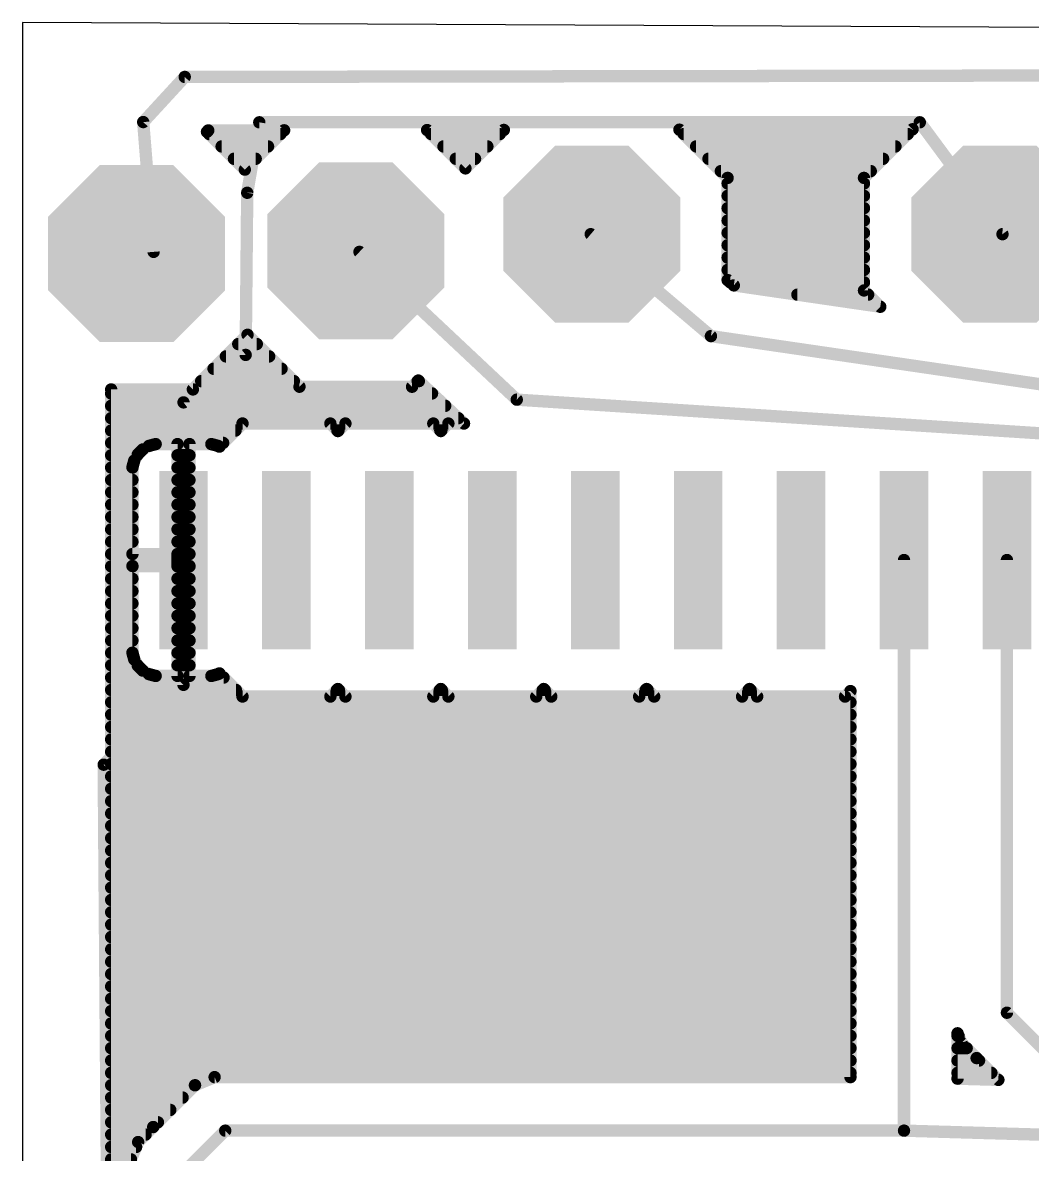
# Model space of a CAD drawing. Extents: x -10.4 to 51.9, y -1.7 to 39.2.
# Drawn here: x 0 to 12.46, y 25.21 to 39.17 of the extents above; entities that cross this region are included whole.
import ezdxf

# ---------------------------------------------------------------- set-up
doc = ezdxf.new("R2010")
doc.units = 0
for name, color, linetype in [('1', 14, 'CONTINUOUS'), ('17', 94, 'CONTINUOUS'), ('18', 94, 'CONTINUOUS'), ('20', 178, 'CONTINUOUS')]:
    doc.layers.add(name, color=color, linetype=linetype)

# ---------------------------------------------------------------- blocks, each defined once
blk = doc.blocks.new('OCTAGONP')
at = {"const_width": 0.5}
blk.add_lwpolyline([(-0.25, -0.1036), (-0.25, 0.1036), (-0.1036, 0.25), (0.1036, 0.25), (0.25, 0.1036), (0.25, -0.1036), (0.1036, -0.25), (-0.1036, -0.25), (-0.25, -0.1036), (-0.25, 0.1036)], dxfattribs=at)
blk = doc.blocks.new('RECT')
blk.add_solid([(-0.5, -0.5), (0.5, -0.5), (-0.5, 0.5), (0.5, 0.5)])
blk = doc.blocks.new('OCTAGONV')
at = {"const_width": 0.5}
blk.add_lwpolyline([(-0.25, -0.1036), (-0.25, 0.1036), (-0.1036, 0.25), (0.1036, 0.25), (0.25, 0.1036), (0.25, -0.1036), (0.1036, -0.25), (-0.1036, -0.25), (-0.25, -0.1036), (-0.25, 0.1036)], dxfattribs=at)

msp = doc.modelspace()

# ---------------------------------------------------------------- linework, layer by layer
at = {"layer": '1', "const_width": 0.1524}
for points in [[(2, 38.5), (1.4878, 37.9432)], [(28.4241, 38.543), (2, 38.5)], [(1.4878, 37.9432), (1.6163, 36.3418)], [(2.92, 37.9403), (2.7712, 37.0707)], [(11.07, 37.9403), (2.92, 37.9403)], [(12.09, 36.56), (11.07, 37.9403)], [(2.2748, 37.8232), (2.2903, 37.8401)], [(2.7417, 37.3563), (2.2748, 37.8232)], [(2.2903, 37.8401), (3.2269, 37.8416)], [(2.3028, 37.7952), (3.1805, 37.7952)], [(3.2269, 37.8416), (2.7417, 37.3563)], [(4.9909, 37.8445), (5.9376, 37.846)], [(5.4635, 37.3719), (4.9909, 37.8445)], [(5.0402, 37.7952), (5.8868, 37.7952)], [(5.9376, 37.846), (5.4635, 37.3719)], [(8.1036, 37.8495), (10.9809, 37.8542)], [(8.6988, 37.2544), (8.1036, 37.8495)], [(8.1579, 37.7952), (10.9219, 37.7952)], [(10.9809, 37.8542), (10.3811, 37.2544)], [(2.4552, 37.6428), (3.0281, 37.6428)], [(5.1926, 37.6428), (5.7344, 37.6428)], [(8.3103, 37.6428), (10.7695, 37.6428)], [(2.6076, 37.4904), (2.8757, 37.4904)], [(5.345, 37.4904), (5.582, 37.4904)], [(8.4627, 37.4904), (10.6171, 37.4904)], [(8.6151, 37.338), (10.4647, 37.338)], [(8.6988, 35.9935), (8.6988, 37.2544)], [(10.3811, 37.2544), (10.3811, 35.8656)], [(2.7712, 37.0707), (2.7521, 35.0707)], [(8.6988, 37.1856), (10.3811, 37.1856)], [(8.6988, 37.0332), (10.3811, 37.0332)], [(8.6988, 36.8808), (10.3811, 36.8808)], [(8.6988, 36.7284), (10.3811, 36.7284)], [(7.01, 36.56), (8.4925, 35.3025)], [(8.6988, 36.576), (10.3811, 36.576)], [(12.09, 36.56), (13.5075, 36.5482)], [(8.6988, 36.4236), (10.3811, 36.4236)], [(4.1563, 36.3418), (6.0969, 34.5187)], [(8.6988, 36.2712), (10.3811, 36.2712)], [(8.6988, 36.1188), (10.3811, 36.1188)], [(8.7753, 35.9286), (8.6988, 35.9935)], [(8.7307, 35.9664), (10.3811, 35.9664)], [(10.5821, 35.6646), (8.7753, 35.9286)], [(9.5595, 35.814), (10.4327, 35.814)], [(10.3811, 35.8656), (10.5821, 35.6646)], [(2.1006, 34.6446), (2.7749, 35.3189)], [(2.7749, 35.3189), (3.416, 34.6778)], [(8.4925, 35.3025), (14.5871, 34.4119)], [(2.6604, 35.2044), (2.8894, 35.2044)], [(2.7521, 35.0707), (1.985, 34.485)], [(2.508, 35.052), (3.0418, 35.052)], [(2.3556, 34.8996), (3.1942, 34.8996)], [(2.2032, 34.7472), (3.3466, 34.7472)], [(4.8047, 34.6778), (4.8814, 34.7545)], [(4.8741, 34.7472), (4.8891, 34.7472)], [(4.8814, 34.7545), (5.4459, 34.2242)], [(1.0922, 22.0449), (1.0922, 34.6446)], [(1.0922, 34.6446), (2.1006, 34.6446)], [(1.0922, 34.5948), (5.0514, 34.5948)], [(3.416, 34.6778), (4.8047, 34.6778)], [(1.0922, 34.4424), (5.2136, 34.4424)], [(1.985, 34.485), (1.985, 32.54)], [(6.0969, 34.5187), (14.0544, 34.0068)], [(1.0922, 34.29), (5.3758, 34.29)], [(1.0922, 34.1376), (2.6264, 34.1376)], [(2.713, 34.2242), (2.4277, 33.9389)], [(3.797, 34.2242), (2.713, 34.2242)], [(3.89, 34.1312), (3.797, 34.2242)], [(3.8836, 34.1376), (3.8964, 34.1376)], [(3.983, 34.2242), (3.89, 34.1312)], [(5.067, 34.2242), (3.983, 34.2242)], [(5.16, 34.1312), (5.067, 34.2242)], [(5.1536, 34.1376), (5.1664, 34.1376)], [(5.253, 34.2242), (5.16, 34.1312)], [(5.4459, 34.2242), (5.253, 34.2242)], [(1.0922, 33.9852), (2.474, 33.9852)], [(1.4823, 33.9042), (1.4208, 33.8427)], [(1.5575, 33.9477), (1.4823, 33.9042)], [(1.6415, 33.9702), (1.5575, 33.9477)], [(1.9112, 33.9702), (1.6415, 33.9702)], [(1.9112, 32.6138), (1.9112, 33.9702)], [(2.3285, 33.9702), (2.0588, 33.9702)], [(2.0588, 33.9702), (2.0588, 32.6138)], [(2.4125, 33.9477), (2.3285, 33.9702)], [(2.4277, 33.9389), (2.4125, 33.9477)], [(1.0922, 33.8328), (1.415, 33.8328)], [(1.3773, 33.7675), (1.3548, 33.6835)], [(1.4208, 33.8427), (1.3773, 33.7675)], [(1.9112, 33.8328), (2.0588, 33.8328)], [(1.0922, 33.6804), (1.3548, 33.6804)], [(1.3548, 33.6835), (1.3548, 32.6138)], [(1.9112, 33.6804), (2.0588, 33.6804)], [(1.0922, 33.528), (1.3548, 33.528)], [(1.9112, 33.528), (2.0588, 33.528)], [(1.0922, 33.3756), (1.3548, 33.3756)], [(1.9112, 33.3756), (2.0588, 33.3756)], [(1.0922, 33.2232), (1.3548, 33.2232)], [(1.9112, 33.2232), (2.0588, 33.2232)], [(1.0922, 33.0708), (1.3548, 33.0708)], [(1.9112, 33.0708), (2.0588, 33.0708)], [(1.0922, 32.9184), (1.3548, 32.9184)], [(1.9112, 32.9184), (2.0588, 32.9184)], [(1.0922, 32.766), (1.3548, 32.766)], [(1.9112, 32.766), (2.0588, 32.766)], [(1.0922, 32.6136), (1.9112, 32.6136)], [(1.3548, 32.6138), (1.9112, 32.6138)], [(2.0588, 32.6138), (1.9112, 32.6138)], [(1.9112, 32.6138), (1.9112, 32.4662)], [(1.0922, 32.4612), (1.3548, 32.4612)], [(1.9112, 32.4662), (1.3548, 32.4662)], [(1.3548, 32.4662), (1.3548, 31.3965)], [(1.9112, 31.1098), (1.9112, 32.4662)], [(1.9112, 32.4662), (2.0588, 32.4662)], [(1.9112, 32.4612), (2.0588, 32.4612)], [(1.985, 32.54), (1.985, 31)], [(2.0588, 32.4662), (2.0588, 31.1098)], [(10.875, 25.5), (10.875, 32.54)], [(12.145, 26.955), (12.145, 32.54)], [(1.0922, 32.3088), (1.3548, 32.3088)], [(1.9112, 32.3088), (2.0588, 32.3088)], [(1.0922, 32.1564), (1.3548, 32.1564)], [(1.9112, 32.1564), (2.0588, 32.1564)], [(1.0922, 32.004), (1.3548, 32.004)], [(1.9112, 32.004), (2.0588, 32.004)], [(1.0922, 31.8516), (1.3548, 31.8516)], [(1.9112, 31.8516), (2.0588, 31.8516)], [(1.0922, 31.6992), (1.3548, 31.6992)], [(1.9112, 31.6992), (2.0588, 31.6992)], [(1.0922, 31.5468), (1.3548, 31.5468)], [(1.9112, 31.5468), (2.0588, 31.5468)], [(1.0922, 31.3944), (1.3554, 31.3944)], [(1.3548, 31.3965), (1.3773, 31.3125)], [(1.9112, 31.3944), (2.0588, 31.3944)], [(1.0922, 31.242), (1.418, 31.242)], [(1.3773, 31.3125), (1.4208, 31.2373)], [(1.4208, 31.2373), (1.4823, 31.1758)], [(1.9112, 31.242), (2.0588, 31.242)], [(1.0922, 31.0896), (2.4792, 31.0896)], [(1.4823, 31.1758), (1.5575, 31.1323)], [(1.5575, 31.1323), (1.6415, 31.1098)], [(1.6415, 31.1098), (1.9112, 31.1098)], [(2.0588, 31.1098), (2.3285, 31.1098)], [(2.3285, 31.1098), (2.4125, 31.1323)], [(2.4125, 31.1323), (2.4277, 31.1411)], [(2.4277, 31.1411), (2.713, 30.8558)], [(1.985, 31), (1, 30.015)], [(1.0922, 30.9372), (2.6316, 30.9372)], [(3.797, 30.8558), (3.89, 30.9488)], [(3.8784, 30.9372), (3.9016, 30.9372)], [(3.89, 30.9488), (3.983, 30.8558)], [(5.067, 30.8558), (5.16, 30.9488)], [(5.1484, 30.9372), (5.1716, 30.9372)], [(5.16, 30.9488), (5.253, 30.8558)], [(6.337, 30.8558), (6.43, 30.9488)], [(6.4184, 30.9372), (6.4416, 30.9372)], [(6.43, 30.9488), (6.523, 30.8558)], [(7.607, 30.8558), (7.7, 30.9488)], [(7.6884, 30.9372), (7.7116, 30.9372)], [(7.7, 30.9488), (7.793, 30.8558)], [(8.877, 30.8558), (8.97, 30.9488)], [(8.9584, 30.9372), (8.9816, 30.9372)], [(8.97, 30.9488), (9.063, 30.8558)], [(10.147, 30.8558), (10.2146, 30.9234)], [(10.2146, 30.9234), (10.2146, 26.1604)], [(1.0922, 30.7848), (10.2146, 30.7848)], [(2.713, 30.8558), (3.797, 30.8558)], [(3.983, 30.8558), (5.067, 30.8558)], [(5.253, 30.8558), (6.337, 30.8558)], [(6.523, 30.8558), (7.607, 30.8558)], [(7.793, 30.8558), (8.877, 30.8558)], [(9.063, 30.8558), (10.147, 30.8558)], [(1.0922, 30.6324), (10.2146, 30.6324)], [(1.0922, 30.48), (10.2146, 30.48)], [(1.0922, 30.3276), (10.2146, 30.3276)], [(1.0922, 30.1752), (10.2146, 30.1752)], [(1, 30.015), (1.0587, 22.5391)], [(1.0922, 30.0228), (10.2146, 30.0228)], [(1.0922, 29.8704), (10.2146, 29.8704)], [(1.0922, 29.718), (10.2146, 29.718)], [(1.0922, 29.5656), (10.2146, 29.5656)], [(1.0922, 29.4132), (10.2146, 29.4132)], [(1.0922, 29.2608), (10.2146, 29.2608)], [(1.0922, 29.1084), (10.2146, 29.1084)], [(1.0922, 28.956), (10.2146, 28.956)], [(1.0922, 28.8036), (10.2146, 28.8036)], [(1.0922, 28.6512), (10.2146, 28.6512)], [(1.0922, 28.4988), (10.2146, 28.4988)], [(1.0922, 28.3464), (10.2146, 28.3464)], [(1.0922, 28.194), (10.2146, 28.194)], [(1.0922, 28.0416), (10.2146, 28.0416)], [(1.0922, 27.8892), (10.2146, 27.8892)], [(1.0922, 27.7368), (10.2146, 27.7368)], [(1.0922, 27.5844), (10.2146, 27.5844)], [(1.0922, 27.432), (10.2146, 27.432)], [(1.0922, 27.2796), (10.2146, 27.2796)], [(1.0922, 27.1272), (10.2146, 27.1272)], [(1.0922, 26.9748), (10.2146, 26.9748)], [(13, 26.1), (12.145, 26.955)], [(1.0922, 26.8224), (10.2146, 26.8224)], [(1.0922, 26.67), (10.2146, 26.67)], [(11.5354, 26.1413), (11.5354, 26.701)], [(11.5354, 26.701), (11.5851, 26.5809)], [(11.5354, 26.67), (11.5482, 26.67)], [(1.0922, 26.5176), (10.2146, 26.5176)], [(11.5354, 26.5176), (11.6485, 26.5176)], [(11.5851, 26.5809), (11.7709, 26.3951)], [(1.0922, 26.3652), (10.2146, 26.3652)], [(11.5354, 26.3652), (11.8009, 26.3652)], [(11.7709, 26.3951), (12.0395, 26.1266)], [(1.0922, 26.2128), (10.2146, 26.2128)], [(11.5354, 26.2128), (11.9533, 26.2128)], [(1.0922, 26.0604), (2.1272, 26.0604)], [(2.1259, 26.0599), (1.6109, 25.5449)], [(2.3686, 26.1604), (2.1259, 26.0599)], [(10.2146, 26.1604), (2.3686, 26.1604)], [(12.0395, 26.1266), (11.5354, 26.1413)], [(1.0922, 25.908), (1.9741, 25.908)], [(1.0922, 25.7556), (1.8217, 25.7556)], [(1.0922, 25.6032), (1.6693, 25.6032)], [(1.6109, 25.5449), (1.4251, 25.3591)], [(2.5, 25.5), (1.985, 24.985)], [(10.875, 25.5), (2.5, 25.5)], [(10.875, 25.5), (15.8858, 25.3532)], [(1.0922, 25.4508), (1.5169, 25.4508)], [(1.4251, 25.3591), (1.3246, 25.1164)], [(1.0922, 25.2984), (1.4, 25.2984)], [(1.0922, 25.146), (1.3369, 25.146)]]:
    msp.add_lwpolyline(points, dxfattribs=at)
at = {"layer": '1', "const_width": 0.0762}
for points in [[(1.9999, 38.5381, 1), (2.0001, 38.4619)], [(2.028, 38.4742, 1), (1.972, 38.5258)], [(1.5258, 37.9462, 1), (1.4498, 37.9402)], [(1.4598, 37.969, 1), (1.5158, 37.9174)], [(2.92, 37.9784, 1), (2.92, 37.9022)], [(2.9575, 37.9339, 1), (2.8824, 37.9467)], [(11.1006, 37.9629, 1), (11.0393, 37.9176)], [(11.07, 37.9022, 1), (11.07, 37.9784)], [(2.3017, 37.8502, 1), (2.2478, 37.7963)], [(2.2467, 37.849, 1), (2.3028, 37.7974)], [(2.2902, 37.8782, 1), (2.2903, 37.802)], [(2.3183, 37.8143, 1), (2.2622, 37.8659)], [(2.3028, 37.8333, 1), (2.3028, 37.7571)], [(3.1805, 37.7571, 1), (3.1805, 37.8333)], [(3.2539, 37.8147, 1), (3.2, 37.8685)], [(3.227, 37.8035, 1), (3.2269, 37.8797)], [(4.9909, 37.8826, 1), (4.991, 37.8064)], [(5.0179, 37.8714, 1), (4.964, 37.8175)], [(5.0402, 37.8333, 1), (5.0402, 37.7571)], [(5.8868, 37.7571, 1), (5.8868, 37.8333)], [(5.9646, 37.8191, 1), (5.9107, 37.8729)], [(5.9377, 37.8079, 1), (5.9376, 37.8841)], [(8.1306, 37.8765, 1), (8.0767, 37.8226)], [(8.1036, 37.8876, 1), (8.1037, 37.8114)], [(8.1579, 37.8333, 1), (8.1579, 37.7571)], [(10.9219, 37.7571, 1), (10.9219, 37.8333)], [(11.0079, 37.8273, 1), (10.954, 37.8811)], [(10.981, 37.8161, 1), (10.9809, 37.8923)], [(2.4552, 37.6809, 1), (2.4552, 37.6047)], [(3.0281, 37.6047, 1), (3.0281, 37.6809)], [(5.1926, 37.6809, 1), (5.1926, 37.6047)], [(5.7344, 37.6047, 1), (5.7344, 37.6809)], [(8.3103, 37.6809, 1), (8.3103, 37.6047)], [(10.7695, 37.6047, 1), (10.7695, 37.6809)], [(2.6076, 37.5285, 1), (2.6076, 37.4523)], [(2.8757, 37.4523, 1), (2.8757, 37.5285)], [(5.345, 37.5285, 1), (5.345, 37.4523)], [(5.582, 37.4523, 1), (5.582, 37.5285)], [(8.4627, 37.5285, 1), (8.4627, 37.4523)], [(10.6171, 37.4523, 1), (10.6171, 37.5285)], [(2.7147, 37.3833, 1), (2.7686, 37.3294)], [(2.7147, 37.3294, 1), (2.7686, 37.3833)], [(5.4366, 37.3988, 1), (5.4904, 37.3449)], [(5.4366, 37.3449, 1), (5.4904, 37.3988)], [(8.6151, 37.3761, 1), (8.6151, 37.2999)], [(8.7369, 37.2544, 1), (8.6607, 37.2544)], [(8.6718, 37.2274, 1), (8.7257, 37.2813)], [(10.3541, 37.2813, 1), (10.408, 37.2274)], [(10.4192, 37.2544, 1), (10.343, 37.2544)], [(10.4647, 37.2999, 1), (10.4647, 37.3761)], [(2.8093, 37.0704, 1), (2.7331, 37.0711)], [(8.6988, 37.2237, 1), (8.6988, 37.1475)], [(10.3811, 37.1475, 1), (10.3811, 37.2237)], [(2.7336, 37.0772, 1), (2.8087, 37.0643)], [(8.6988, 37.0713, 1), (8.6988, 36.9951)], [(10.3811, 36.9951, 1), (10.3811, 37.0713)], [(8.6988, 36.9189, 1), (8.6988, 36.8427)], [(10.3811, 36.8427, 1), (10.3811, 36.9189)], [(8.6988, 36.7665, 1), (8.6988, 36.6903)], [(10.3811, 36.6903, 1), (10.3811, 36.7665)], [(7.0346, 36.5891, 1), (6.9854, 36.5309)], [(8.6988, 36.6141, 1), (8.6988, 36.5379)], [(10.3811, 36.5379, 1), (10.3811, 36.6141)], [(12.0903, 36.5981, 1), (12.0897, 36.5219)], [(12.0594, 36.5374, 1), (12.1206, 36.5826)], [(8.6988, 36.4617, 1), (8.6988, 36.3855)], [(10.3811, 36.3855, 1), (10.3811, 36.4617)], [(1.5783, 36.3387, 1), (1.6542, 36.3448)], [(4.1823, 36.3696, 1), (4.1302, 36.314)], [(8.6988, 36.3093, 1), (8.6988, 36.2331)], [(10.3811, 36.2331, 1), (10.3811, 36.3093)], [(8.6988, 36.1569, 1), (8.6988, 36.0807)], [(10.3811, 36.0807, 1), (10.3811, 36.1569)], [(8.7234, 36.0226, 1), (8.6741, 35.9645)], [(8.6607, 35.9935, 1), (8.7369, 35.9935)], [(8.7307, 36.0045, 1), (8.7307, 35.9283)], [(10.3811, 35.9283, 1), (10.3811, 36.0045)], [(8.7808, 35.9663, 1), (8.7698, 35.8909)], [(8.7507, 35.8995, 1), (8.8, 35.9576)], [(9.5595, 35.8521, 1), (9.5595, 35.7759)], [(10.408, 35.8925, 1), (10.3542, 35.8386)], [(10.343, 35.8656, 1), (10.4192, 35.8656)], [(10.4327, 35.7759, 1), (10.4327, 35.8521)], [(10.5552, 35.6376, 1), (10.6091, 35.6915)], [(10.5766, 35.6269, 1), (10.5876, 35.7023)], [(2.8018, 35.3459, 1), (2.7479, 35.292)], [(2.8018, 35.292, 1), (2.7479, 35.3459)], [(8.498, 35.3402, 1), (8.487, 35.2648)], [(8.4679, 35.2734, 1), (8.5172, 35.3316)], [(2.6604, 35.2425, 1), (2.6604, 35.1663)], [(2.8894, 35.1663, 1), (2.8894, 35.2425)], [(2.508, 35.0901, 1), (2.508, 35.0139)], [(2.714, 35.0711, 1), (2.7902, 35.0704)], [(2.7752, 35.0405, 1), (2.729, 35.101)], [(3.0418, 35.0139, 1), (3.0418, 35.0901)], [(2.3556, 34.9377, 1), (2.3556, 34.8615)], [(3.1942, 34.8615, 1), (3.1942, 34.9377)], [(2.2032, 34.7853, 1), (2.2032, 34.7091)], [(3.3466, 34.7091, 1), (3.3466, 34.7853)], [(4.8741, 34.7853, 1), (4.8741, 34.7091)], [(4.9075, 34.7823, 1), (4.8553, 34.7267)], [(4.9083, 34.7276, 1), (4.8544, 34.7814)], [(4.8891, 34.7091, 1), (4.8891, 34.7853)], [(1.1303, 34.6446, 1), (1.0541, 34.6446)], [(1.0922, 34.6827, 1), (1.0922, 34.6065)], [(1.0922, 34.6329, 1), (1.0922, 34.5567)], [(2.0736, 34.6716, 1), (2.1275, 34.6177)], [(2.1006, 34.6065, 1), (2.1006, 34.6827)], [(3.416, 34.7159, 1), (3.416, 34.6397)], [(3.389, 34.6509, 1), (3.4429, 34.7048)], [(4.7778, 34.7048, 1), (4.8317, 34.6509)], [(4.8047, 34.6397, 1), (4.8047, 34.7159)], [(5.0514, 34.5567, 1), (5.0514, 34.6329)], [(1.0922, 34.4805, 1), (1.0922, 34.4043)], [(2.0231, 34.485, 1), (1.9469, 34.485)], [(1.9619, 34.5153, 1), (2.0081, 34.4547)], [(5.2136, 34.4043, 1), (5.2136, 34.4805)], [(6.0994, 34.5567, 1), (6.0945, 34.4807)], [(6.0709, 34.4909, 1), (6.123, 34.5465)], [(1.0922, 34.3281, 1), (1.0922, 34.2519)], [(5.3758, 34.2519, 1), (5.3758, 34.3281)], [(1.0922, 34.1757, 1), (1.0922, 34.0995)], [(2.6264, 34.0995, 1), (2.6264, 34.1757)], [(2.713, 34.2623, 1), (2.713, 34.1861)], [(2.74, 34.1973, 1), (2.6861, 34.2511)], [(3.8239, 34.2511, 1), (3.77, 34.1973)], [(3.797, 34.1861, 1), (3.797, 34.2623)], [(3.8836, 34.1757, 1), (3.8836, 34.0995)], [(3.8964, 34.0995, 1), (3.8964, 34.1757)], [(3.983, 34.2623, 1), (3.983, 34.1861)], [(4.01, 34.1973, 1), (3.9561, 34.2511)], [(5.0939, 34.2511, 1), (5.04, 34.1973)], [(5.067, 34.1861, 1), (5.067, 34.2623)], [(5.1536, 34.1757, 1), (5.1536, 34.0995)], [(5.1664, 34.0995, 1), (5.1664, 34.1757)], [(5.253, 34.2623, 1), (5.253, 34.1861)], [(5.28, 34.1973, 1), (5.2261, 34.2511)], [(5.4198, 34.1964, 1), (5.472, 34.252)], [(5.4459, 34.1861, 1), (5.4459, 34.2623)], [(3.8631, 34.1581, 1), (3.9169, 34.1042)], [(3.8631, 34.1042, 1), (3.9169, 34.1581)], [(5.1331, 34.1581, 1), (5.1869, 34.1042)], [(5.1331, 34.1042, 1), (5.1869, 34.1581)], [(1.0922, 34.0233, 1), (1.0922, 33.9471)], [(1.4632, 33.9372, 1), (1.5013, 33.8712)], [(1.5092, 33.8773, 1), (1.4553, 33.9312)], [(1.5477, 33.9845, 1), (1.5674, 33.9109)], [(1.5766, 33.9147, 1), (1.5385, 33.9807)], [(1.6415, 34.0083, 1), (1.6415, 33.9321)], [(1.6514, 33.9334, 1), (1.6317, 34.007)], [(1.9493, 33.9702, 1), (1.8731, 33.9702)], [(1.9112, 33.9321, 1), (1.9112, 34.0083)], [(2.0588, 34.0083, 1), (2.0588, 33.9321)], [(2.0969, 33.9702, 1), (2.0207, 33.9702)], [(2.3383, 34.007, 1), (2.3186, 33.9334)], [(2.3285, 33.9321, 1), (2.3285, 34.0083)], [(2.4315, 33.9807, 1), (2.3934, 33.9147)], [(2.4008, 33.9658, 1), (2.4546, 33.9119)], [(2.4026, 33.9109, 1), (2.4223, 33.9845)], [(2.4087, 33.9059, 1), (2.4468, 33.9719)], [(2.474, 33.9471, 1), (2.474, 34.0233)], [(1.0922, 33.8709, 1), (1.0922, 33.7947)], [(1.3443, 33.7865, 1), (1.4103, 33.7484)], [(1.4141, 33.7576, 1), (1.3405, 33.7773)], [(1.3938, 33.8697, 1), (1.4477, 33.8158)], [(1.4538, 33.8237, 1), (1.3878, 33.8618)], [(1.415, 33.7947, 1), (1.415, 33.8709)], [(1.9112, 33.8709, 1), (1.9112, 33.7947)], [(2.0588, 33.7947, 1), (2.0588, 33.8709)], [(1.0922, 33.7185, 1), (1.0922, 33.6423)], [(1.3929, 33.6835, 1), (1.3167, 33.6835)], [(1.318, 33.6933, 1), (1.3916, 33.6736)], [(1.3548, 33.6423, 1), (1.3548, 33.7185)], [(1.9112, 33.7185, 1), (1.9112, 33.6423)], [(2.0588, 33.6423, 1), (2.0588, 33.7185)], [(1.0922, 33.5661, 1), (1.0922, 33.4899)], [(1.3548, 33.4899, 1), (1.3548, 33.5661)], [(1.9112, 33.5661, 1), (1.9112, 33.4899)], [(2.0588, 33.4899, 1), (2.0588, 33.5661)], [(1.0922, 33.4137, 1), (1.0922, 33.3375)], [(1.3548, 33.3375, 1), (1.3548, 33.4137)], [(1.9112, 33.4137, 1), (1.9112, 33.3375)], [(2.0588, 33.3375, 1), (2.0588, 33.4137)], [(1.0922, 33.2613, 1), (1.0922, 33.1851)], [(1.3548, 33.1851, 1), (1.3548, 33.2613)], [(1.9112, 33.2613, 1), (1.9112, 33.1851)], [(2.0588, 33.1851, 1), (2.0588, 33.2613)], [(1.0922, 33.1089, 1), (1.0922, 33.0327)], [(1.3548, 33.0327, 1), (1.3548, 33.1089)], [(1.9112, 33.1089, 1), (1.9112, 33.0327)], [(2.0588, 33.0327, 1), (2.0588, 33.1089)], [(1.0922, 32.9565, 1), (1.0922, 32.8803)], [(1.3548, 32.8803, 1), (1.3548, 32.9565)], [(1.9112, 32.9565, 1), (1.9112, 32.8803)], [(2.0588, 32.8803, 1), (2.0588, 32.9565)], [(1.0922, 32.8041, 1), (1.0922, 32.7279)], [(1.3548, 32.7279, 1), (1.3548, 32.8041)], [(1.9112, 32.8041, 1), (1.9112, 32.7279)], [(2.0588, 32.7279, 1), (2.0588, 32.8041)], [(1.0922, 32.6517, 1), (1.0922, 32.5755)], [(1.3548, 32.6519, 1), (1.3548, 32.5757)], [(1.9112, 32.6519, 1), (1.9112, 32.5757)], [(1.9493, 32.6138, 1), (1.8731, 32.6138)], [(1.9112, 32.5757, 1), (1.9112, 32.6519)], [(1.9112, 32.5755, 1), (1.9112, 32.6517)], [(2.0588, 32.5757, 1), (2.0588, 32.6519)], [(1.0922, 32.4993, 1), (1.0922, 32.4231)], [(1.3167, 32.6138, 1), (1.3929, 32.6138)], [(1.3548, 32.5043, 1), (1.3548, 32.4281)], [(1.3929, 32.4662, 1), (1.3167, 32.4662)], [(1.3548, 32.4231, 1), (1.3548, 32.4993)], [(1.8731, 32.6138, 1), (1.9493, 32.6138)], [(1.9493, 32.4662, 1), (1.8731, 32.4662)], [(1.9112, 32.5043, 1), (1.9112, 32.4281)], [(1.9112, 32.4993, 1), (1.9112, 32.4231)], [(1.9112, 32.4281, 1), (1.9112, 32.5043)], [(2.0231, 32.54, 1), (1.9469, 32.54)], [(1.9469, 32.54, 1), (2.0231, 32.54)], [(2.0207, 32.6138, 1), (2.0969, 32.6138)], [(2.0969, 32.4662, 1), (2.0207, 32.4662)], [(2.0588, 32.4281, 1), (2.0588, 32.5043)], [(2.0588, 32.4231, 1), (2.0588, 32.4993)], [(10.9131, 32.54, 1), (10.8369, 32.54)], [(12.1831, 32.54, 1), (12.1069, 32.54)], [(1.8731, 32.4662, 1), (1.9493, 32.4662)], [(1.0922, 32.3469, 1), (1.0922, 32.2707)], [(1.3548, 32.2707, 1), (1.3548, 32.3469)], [(1.9112, 32.3469, 1), (1.9112, 32.2707)], [(2.0588, 32.2707, 1), (2.0588, 32.3469)], [(1.0922, 32.1945, 1), (1.0922, 32.1183)], [(1.3548, 32.1183, 1), (1.3548, 32.1945)], [(1.9112, 32.1945, 1), (1.9112, 32.1183)], [(2.0588, 32.1183, 1), (2.0588, 32.1945)], [(1.0922, 32.0421, 1), (1.0922, 31.9659)], [(1.3548, 31.9659, 1), (1.3548, 32.0421)], [(1.9112, 32.0421, 1), (1.9112, 31.9659)], [(2.0588, 31.9659, 1), (2.0588, 32.0421)], [(1.0922, 31.8897, 1), (1.0922, 31.8135)], [(1.3548, 31.8135, 1), (1.3548, 31.8897)], [(1.9112, 31.8897, 1), (1.9112, 31.8135)], [(2.0588, 31.8135, 1), (2.0588, 31.8897)], [(1.0922, 31.7373, 1), (1.0922, 31.6611)], [(1.3548, 31.6611, 1), (1.3548, 31.7373)], [(1.9112, 31.7373, 1), (1.9112, 31.6611)], [(2.0588, 31.6611, 1), (2.0588, 31.7373)], [(1.0922, 31.5849, 1), (1.0922, 31.5087)], [(1.3548, 31.5087, 1), (1.3548, 31.5849)], [(1.9112, 31.5849, 1), (1.9112, 31.5087)], [(2.0588, 31.5087, 1), (2.0588, 31.5849)], [(1.0922, 31.4325, 1), (1.0922, 31.3563)], [(1.3916, 31.4064, 1), (1.318, 31.3867)], [(1.3167, 31.3965, 1), (1.3929, 31.3965)], [(1.3554, 31.3563, 1), (1.3554, 31.4325)], [(1.9112, 31.4325, 1), (1.9112, 31.3563)], [(2.0588, 31.3563, 1), (2.0588, 31.4325)], [(1.0922, 31.2801, 1), (1.0922, 31.2039)], [(1.4103, 31.3316, 1), (1.3443, 31.2935)], [(1.3405, 31.3027, 1), (1.4141, 31.3224)], [(1.4477, 31.2642, 1), (1.3938, 31.2103)], [(1.3878, 31.2182, 1), (1.4538, 31.2563)], [(1.418, 31.2039, 1), (1.418, 31.2801)], [(1.9112, 31.2801, 1), (1.9112, 31.2039)], [(2.0588, 31.2039, 1), (2.0588, 31.2801)], [(1.0922, 31.1277, 1), (1.0922, 31.0515)], [(1.5013, 31.2088, 1), (1.4632, 31.1428)], [(1.4553, 31.1488, 1), (1.5092, 31.2027)], [(1.5674, 31.1691, 1), (1.5477, 31.0955)], [(1.5385, 31.0993, 1), (1.5766, 31.1653)], [(1.6415, 31.1479, 1), (1.6415, 31.0717)], [(1.6317, 31.073, 1), (1.6514, 31.1466)], [(1.8731, 31.1098, 1), (1.9493, 31.1098)], [(1.9112, 31.0717, 1), (1.9112, 31.1479)], [(2.0588, 31.1479, 1), (2.0588, 31.0717)], [(2.0207, 31.1098, 1), (2.0969, 31.1098)], [(2.3186, 31.1466, 1), (2.3383, 31.073)], [(2.3285, 31.0717, 1), (2.3285, 31.1479)], [(2.3934, 31.1653, 1), (2.4315, 31.0993)], [(2.4546, 31.1681, 1), (2.4008, 31.1142)], [(2.4223, 31.0955, 1), (2.4026, 31.1691)], [(2.4468, 31.1081, 1), (2.4087, 31.1741)], [(2.4792, 31.0515, 1), (2.4792, 31.1277)], [(1.0922, 30.9753, 1), (1.0922, 30.8991)], [(1.9469, 31, 1), (2.0231, 31)], [(2.0119, 30.9731, 1), (1.9581, 31.0269)], [(2.6316, 30.8991, 1), (2.6316, 30.9753)], [(3.8784, 30.9753, 1), (3.8784, 30.8991)], [(3.9169, 30.9758, 1), (3.8631, 30.9219)], [(3.9169, 30.9219, 1), (3.8631, 30.9758)], [(3.9016, 30.8991, 1), (3.9016, 30.9753)], [(5.1484, 30.9753, 1), (5.1484, 30.8991)], [(5.1869, 30.9758, 1), (5.1331, 30.9219)], [(5.1869, 30.9219, 1), (5.1331, 30.9758)], [(5.1716, 30.8991, 1), (5.1716, 30.9753)], [(6.4184, 30.9753, 1), (6.4184, 30.8991)], [(6.4569, 30.9758, 1), (6.4031, 30.9219)], [(6.4569, 30.9219, 1), (6.4031, 30.9758)], [(6.4416, 30.8991, 1), (6.4416, 30.9753)], [(7.6884, 30.9753, 1), (7.6884, 30.8991)], [(7.7269, 30.9758, 1), (7.6731, 30.9219)], [(7.7269, 30.9219, 1), (7.6731, 30.9758)], [(7.7116, 30.8991, 1), (7.7116, 30.9753)], [(8.9584, 30.9753, 1), (8.9584, 30.8991)], [(8.9969, 30.9758, 1), (8.9431, 30.9219)], [(8.9969, 30.9219, 1), (8.9431, 30.9758)], [(8.9816, 30.8991, 1), (8.9816, 30.9753)], [(10.2527, 30.9234, 1), (10.1765, 30.9234)], [(10.2415, 30.8965, 1), (10.1877, 30.9504)], [(1.0922, 30.8229, 1), (1.0922, 30.7467)], [(2.713, 30.8939, 1), (2.713, 30.8177)], [(2.6861, 30.8289, 1), (2.74, 30.8827)], [(3.77, 30.8827, 1), (3.8239, 30.8289)], [(3.797, 30.8177, 1), (3.797, 30.8939)], [(3.983, 30.8939, 1), (3.983, 30.8177)], [(3.9561, 30.8289, 1), (4.01, 30.8827)], [(5.04, 30.8827, 1), (5.0939, 30.8289)], [(5.067, 30.8177, 1), (5.067, 30.8939)], [(5.253, 30.8939, 1), (5.253, 30.8177)], [(5.2261, 30.8289, 1), (5.28, 30.8827)], [(6.31, 30.8827, 1), (6.3639, 30.8289)], [(6.337, 30.8177, 1), (6.337, 30.8939)], [(6.523, 30.8939, 1), (6.523, 30.8177)], [(6.4961, 30.8289, 1), (6.55, 30.8827)], [(7.58, 30.8827, 1), (7.6339, 30.8289)], [(7.607, 30.8177, 1), (7.607, 30.8939)], [(7.793, 30.8939, 1), (7.793, 30.8177)], [(7.7661, 30.8289, 1), (7.82, 30.8827)], [(8.85, 30.8827, 1), (8.9039, 30.8289)], [(8.877, 30.8177, 1), (8.877, 30.8939)], [(9.063, 30.8939, 1), (9.063, 30.8177)], [(9.0361, 30.8289, 1), (9.09, 30.8827)], [(10.12, 30.8827, 1), (10.1739, 30.8289)], [(10.147, 30.8177, 1), (10.147, 30.8939)], [(10.2146, 30.7467, 1), (10.2146, 30.8229)], [(1.0922, 30.6705, 1), (1.0922, 30.5943)], [(10.2146, 30.5943, 1), (10.2146, 30.6705)], [(1.0922, 30.5181, 1), (1.0922, 30.4419)], [(10.2146, 30.4419, 1), (10.2146, 30.5181)], [(1.0922, 30.3657, 1), (1.0922, 30.2895)], [(10.2146, 30.2895, 1), (10.2146, 30.3657)], [(1.0922, 30.2133, 1), (1.0922, 30.1371)], [(10.2146, 30.1371, 1), (10.2146, 30.2133)], [(1.0381, 30.0153, 1), (0.9619, 30.0147)], [(0.9731, 30.0419, 1), (1.0269, 29.9881)], [(1.0922, 30.0609, 1), (1.0922, 29.9847)], [(10.2146, 29.9847, 1), (10.2146, 30.0609)], [(1.0922, 29.9085, 1), (1.0922, 29.8323)], [(10.2146, 29.8323, 1), (10.2146, 29.9085)], [(1.0922, 29.7561, 1), (1.0922, 29.6799)], [(10.2146, 29.6799, 1), (10.2146, 29.7561)], [(1.0922, 29.6037, 1), (1.0922, 29.5275)], [(10.2146, 29.5275, 1), (10.2146, 29.6037)], [(1.0922, 29.4513, 1), (1.0922, 29.3751)], [(10.2146, 29.3751, 1), (10.2146, 29.4513)], [(1.0922, 29.2989, 1), (1.0922, 29.2227)], [(10.2146, 29.2227, 1), (10.2146, 29.2989)], [(1.0922, 29.1465, 1), (1.0922, 29.0703)], [(10.2146, 29.0703, 1), (10.2146, 29.1465)], [(1.0922, 28.9941, 1), (1.0922, 28.9179)], [(10.2146, 28.9179, 1), (10.2146, 28.9941)], [(1.0922, 28.8417, 1), (1.0922, 28.7655)], [(10.2146, 28.7655, 1), (10.2146, 28.8417)], [(1.0922, 28.6893, 1), (1.0922, 28.6131)], [(10.2146, 28.6131, 1), (10.2146, 28.6893)], [(1.0922, 28.5369, 1), (1.0922, 28.4607)], [(10.2146, 28.4607, 1), (10.2146, 28.5369)], [(1.0922, 28.3845, 1), (1.0922, 28.3083)], [(10.2146, 28.3083, 1), (10.2146, 28.3845)], [(1.0922, 28.2321, 1), (1.0922, 28.1559)], [(10.2146, 28.1559, 1), (10.2146, 28.2321)], [(1.0922, 28.0797, 1), (1.0922, 28.0035)], [(10.2146, 28.0035, 1), (10.2146, 28.0797)], [(1.0922, 27.9273, 1), (1.0922, 27.8511)], [(10.2146, 27.8511, 1), (10.2146, 27.9273)], [(1.0922, 27.7749, 1), (1.0922, 27.6987)], [(10.2146, 27.6987, 1), (10.2146, 27.7749)], [(1.0922, 27.6225, 1), (1.0922, 27.5463)], [(10.2146, 27.5463, 1), (10.2146, 27.6225)], [(1.0922, 27.4701, 1), (1.0922, 27.3939)], [(10.2146, 27.3939, 1), (10.2146, 27.4701)], [(1.0922, 27.3177, 1), (1.0922, 27.2415)], [(10.2146, 27.2415, 1), (10.2146, 27.3177)], [(1.0922, 27.1653, 1), (1.0922, 27.0891)], [(10.2146, 27.0891, 1), (10.2146, 27.1653)], [(1.0922, 27.0129, 1), (1.0922, 26.9367)], [(10.2146, 26.9367, 1), (10.2146, 27.0129)], [(12.1069, 26.955, 1), (12.1831, 26.955)], [(12.1719, 26.9819, 1), (12.1181, 26.9281)], [(1.0922, 26.8605, 1), (1.0922, 26.7843)], [(10.2146, 26.7843, 1), (10.2146, 26.8605)], [(1.0922, 26.7081, 1), (1.0922, 26.6319)], [(10.2146, 26.6319, 1), (10.2146, 26.7081)], [(11.5735, 26.701, 1), (11.4973, 26.701)], [(11.5706, 26.7156, 1), (11.5002, 26.6864)], [(11.5354, 26.7081, 1), (11.5354, 26.6319)], [(11.5482, 26.6319, 1), (11.5482, 26.7081)], [(1.0922, 26.5557, 1), (1.0922, 26.4795)], [(10.2146, 26.4795, 1), (10.2146, 26.5557)], [(11.5354, 26.5557, 1), (11.5354, 26.4795)], [(11.6121, 26.6079, 1), (11.5582, 26.554)], [(11.5499, 26.5663, 1), (11.6203, 26.5955)], [(11.6485, 26.4795, 1), (11.6485, 26.5557)], [(1.0922, 26.4033, 1), (1.0922, 26.3271)], [(10.2146, 26.3271, 1), (10.2146, 26.4033)], [(11.5354, 26.4033, 1), (11.5354, 26.3271)], [(11.7979, 26.4221, 1), (11.744, 26.3682)], [(11.744, 26.3682, 1), (11.7979, 26.4221)], [(11.8009, 26.3271, 1), (11.8009, 26.4033)], [(1.0922, 26.2509, 1), (1.0922, 26.1747)], [(10.2146, 26.1747, 1), (10.2146, 26.2509)], [(11.5354, 26.2509, 1), (11.5354, 26.1747)], [(11.9533, 26.1747, 1), (11.9533, 26.2509)], [(1.0922, 26.0985, 1), (1.0922, 26.0223)], [(2.1113, 26.0951, 1), (2.1405, 26.0247)], [(2.1529, 26.0329, 1), (2.099, 26.0868)], [(2.1272, 26.0223, 1), (2.1272, 26.0985)], [(2.3686, 26.1985, 1), (2.3686, 26.1223)], [(2.3832, 26.1252, 1), (2.3541, 26.1956)], [(10.1765, 26.1604, 1), (10.2527, 26.1604)], [(10.2146, 26.1223, 1), (10.2146, 26.1985)], [(11.5365, 26.1794, 1), (11.5343, 26.1033)], [(11.4973, 26.1413, 1), (11.5735, 26.1413)], [(12.0125, 26.0996, 1), (12.0664, 26.1535)], [(12.0384, 26.0885, 1), (12.0406, 26.1647)], [(1.0922, 25.9461, 1), (1.0922, 25.8699)], [(1.9741, 25.8699, 1), (1.9741, 25.9461)], [(1.0922, 25.7937, 1), (1.0922, 25.7175)], [(1.8217, 25.7175, 1), (1.8217, 25.7937)], [(1.0922, 25.6413, 1), (1.0922, 25.5651)], [(1.584, 25.5718, 1), (1.6379, 25.5179)], [(1.6379, 25.5179, 1), (1.584, 25.5718)], [(1.6693, 25.5651, 1), (1.6693, 25.6413)], [(2.5, 25.5381, 1), (2.5, 25.4619)], [(2.5269, 25.4731, 1), (2.4731, 25.5269)], [(10.8761, 25.5381, 1), (10.8739, 25.4619)], [(10.875, 25.4619, 1), (10.875, 25.5381)], [(1.0922, 25.4889, 1), (1.0922, 25.4127)], [(1.3982, 25.386, 1), (1.4521, 25.3321)], [(1.4603, 25.3445, 1), (1.3899, 25.3737)], [(1.5169, 25.4127, 1), (1.5169, 25.4889)], [(10.8369, 25.5, 1), (10.9131, 25.5)], [(1.0922, 25.3365, 1), (1.0922, 25.2603)], [(1.4, 25.2603, 1), (1.4, 25.3365)], [(1.0922, 25.1841, 1), (1.0922, 25.1079)], [(1.3369, 25.1079, 1), (1.3369, 25.1841)]]:
    msp.add_lwpolyline(points, format="xyb", dxfattribs=at)
at = {"layer": '20'}
for p, q in [((40.447, 38.9752), (0, 39.17)), ((0, 39.17), (0, 0))]:
    msp.add_line(p, q, dxfattribs=at)

# ---------------------------------------------------------------- block references
at = {"layer": '1', "xscale": 0.6, "yscale": 2.2}
for p in [(1.985, 32.54), (3.255, 32.54), (4.525, 32.54), (5.795, 32.54), (7.065, 32.54), (8.335, 32.54), (9.605, 32.54), (10.875, 32.54), (12.145, 32.54)]:
    msp.add_blockref('RECT', p, dxfattribs=at)
at = {"layer": '17', "xscale": 1.3208, "yscale": 1.3208}
for p in [(7.01, 36.56), (12.09, 36.56), (1.6163, 36.3418), (4.1563, 36.3418)]:
    msp.add_blockref('OCTAGONP', p, dxfattribs=at)
at = {"layer": '18', "xscale": 2.1844, "yscale": 2.1844}
for p in [(7.0224, 36.56), (12.0575, 36.56), (4.1104, 36.3542), (1.4062, 36.321)]:
    msp.add_blockref('OCTAGONV', p, dxfattribs=at)

doc.saveas('drawing.dxf')
